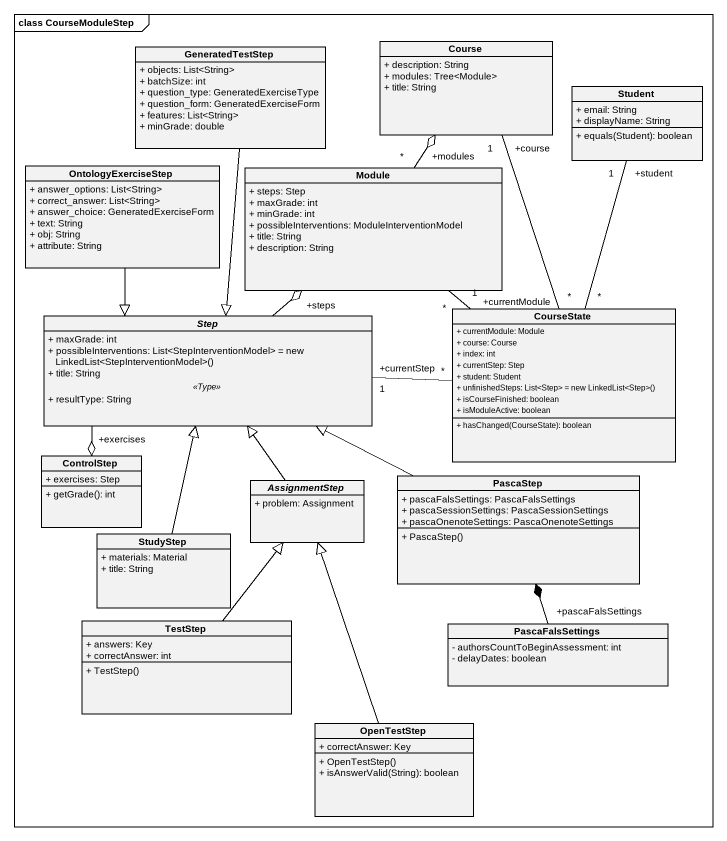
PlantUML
@startuml
mainframe class CourseModuleStep
hide circle
hide empty members
skinparam classAttributeIconSize 0
class GeneratedTestStep {
  + objects: List<String>
  + batchSize: int
  + question_type: GeneratedExerciseType
  + question_form: GeneratedExerciseForm
  + features: List<String>
  + minGrade: double
}
class Course {
  + description: String
  + modules: Tree<Module>
  + title: String
}
class Student {
  + email: String
  + displayName: String
  + equals(Student): boolean
}
class OntologyExerciseStep {
  + answer_options: List<String>
  + correct_answer: List<String>
  + answer_choice: GeneratedExerciseForm
  + text: String
  + obj: String
  + attribute: String
}
class Module {
  + steps: Step
  + maxGrade: int
  + minGrade: int
  + possibleInterventions: ModuleInterventionModel
  + title: String
  + description: String
}
class CourseState {
  + currentModule: Module
  + course: Course
  + index: int
  + currentStep: Step
  + student: Student
  {field} + unfinishedSteps: List<Step> = new LinkedList<Step>()
  + isCourseFinished: boolean
  + isModuleActive: boolean
  + hasChanged(CourseState): boolean
}
abstract class Step {
  + maxGrade: int
  {field} + possibleInterventions: List<StepInterventionModel> = new LinkedList<StepInterventionModel>()
  + title: String
  .. <<Type>> ..
  + resultType: String
}
class ControlStep {
  + exercises: Step
  + getGrade(): int
}
abstract class AssignmentStep {
  + problem: Assignment
}
class PascaStep {
  + pascaFalsSettings: PascaFalsSettings
  + pascaSessionSettings: PascaSessionSettings
  + pascaOnenoteSettings: PascaOnenoteSettings
  + PascaStep()
}
class StudyStep {
  + materials: Material
  + title: String
}
class TestStep {
  + answers: Key
  + correctAnswer: int
  + TestStep()
}
class PascaFalsSettings {
  - authorsCountToBeginAssessment: int
  - delayDates: boolean
}
class OpenTestStep {
  + correctAnswer: Key
  + OpenTestStep()
  + isAnswerValid(String): boolean
}
GeneratedTestStep --|> Step
OntologyExerciseStep --|> Step
Module "+modules\n*" -up-o Course
CourseState "*" -up- "+course\n1" Course
CourseState "*" -up- "+student\n1" Student
CourseState "*" -up- "+currentModule\n1" Module
CourseState "*" -left- "+currentStep\n1" Step
Step "+steps" -up-o Module
Step "+exercises" --o ControlStep
AssignmentStep -up-|> Step
PascaStep -left-|> Step
StudyStep -up-|> Step
TestStep -up-|> AssignmentStep
PascaFalsSettings "+pascaFalsSettings" -up-* PascaStep
OpenTestStep -up-|> AssignmentStep
@enduml
